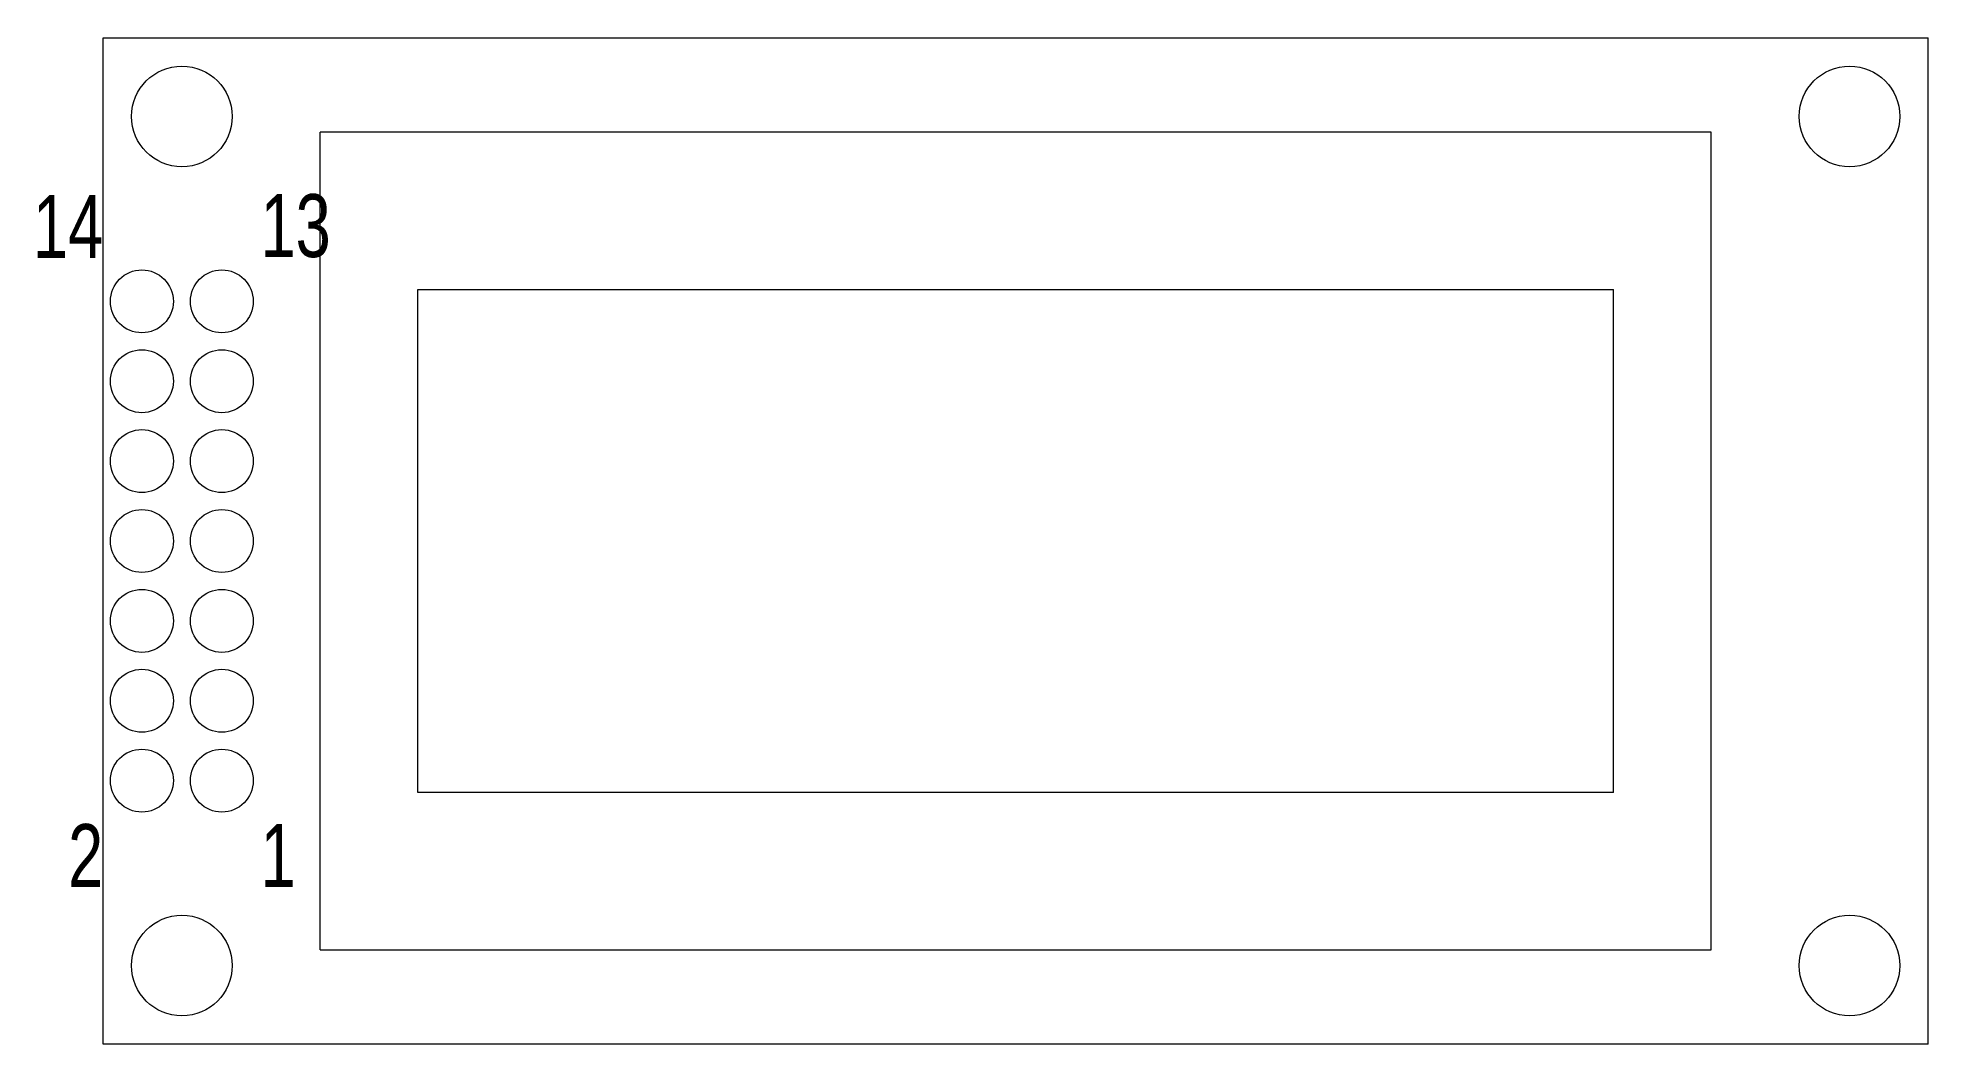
# Model space of a CAD drawing. Header units: millimetres. Extents: x -31.1 to 29, y -16 to 16.
import ezdxf

# ---------------------------------------------------------------- set-up
doc = ezdxf.new("R2010")
doc.units = ezdxf.units.MM
for name, color, linetype, lineweight in [('8x2-LCD_Board', 2, 'CONTINUOUS', 0), ('8x2-LCD_DisplayArea', 1, 'CONTINUOUS', 0), ('8x2-LCD_Module', 3, 'CONTINUOUS', 0), ('8x2-LCD_MountingHoles', 1, 'CONTINUOUS', 0), ('8x2-LCD_Pins', 4, 'CONTINUOUS', 0)]:
    doc.layers.add(name, color=color, linetype=linetype, lineweight=lineweight)
doc.styles.get("Standard").update_dxf_attribs({"font": 'txt', "width": 0.75})

msp = doc.modelspace()

# ---------------------------------------------------------------- linework, layer by layer
at = {"layer": '8x2-LCD_Board'}
for p, q in [((-29, -16), (-29, 16)), ((-29, 16), (29, 16)), ((29, -16), (29, 16)), ((29, -16), (-29, -16))]:
    msp.add_line(p, q, dxfattribs=at)
at = {"layer": '8x2-LCD_DisplayArea'}
for p, q in [((-19, -8), (-19, 8)), ((-19, 8), (19, 8)), ((19, -8), (19, 8)), ((19, -8), (-19, -8))]:
    msp.add_line(p, q, dxfattribs=at)
at = {"layer": '8x2-LCD_Module'}
for p, q in [((-22.1, -13), (-22.1, 13)), ((22.1, 13), (-22.1, 13)), ((22.1, -13), (22.1, 13)), ((-22.1, -13), (22.1, -13))]:
    msp.add_line(p, q, dxfattribs=at)
at = {"layer": '8x2-LCD_MountingHoles'}
for centre in [(-26.5, 13.5), (26.5, 13.5), (-26.5, -13.5), (26.5, -13.5)]:
    msp.add_circle(centre, 1.6, dxfattribs=at)
at = {"layer": '8x2-LCD_Pins'}
for centre in [(-27.77, 7.62), (-25.23, 7.62), (-27.77, 5.08), (-25.23, 5.08), (-27.77, 2.54), (-25.23, 2.54), (-27.77, 0), (-25.23, 0), (-27.77, -2.54), (-25.23, -2.54), (-27.77, -5.08), (-25.23, -5.08), (-27.77, -7.62), (-25.23, -7.62)]:
    msp.add_circle(centre, 1, dxfattribs=at)

# ---------------------------------------------------------------- texts
at = {"layer": '8x2-LCD_Pins', "char_height": 2, "width": 100}
for s, insert, attachment_point in [('14', (-29, 9), 9), ('13', (-24, 9), 7), ('2', (-29, -9), 3), ('1', (-24, -9), 1)]:
    msp.add_mtext(s, dxfattribs=dict(at, insert=insert, attachment_point=attachment_point))

doc.saveas('drawing.dxf')
